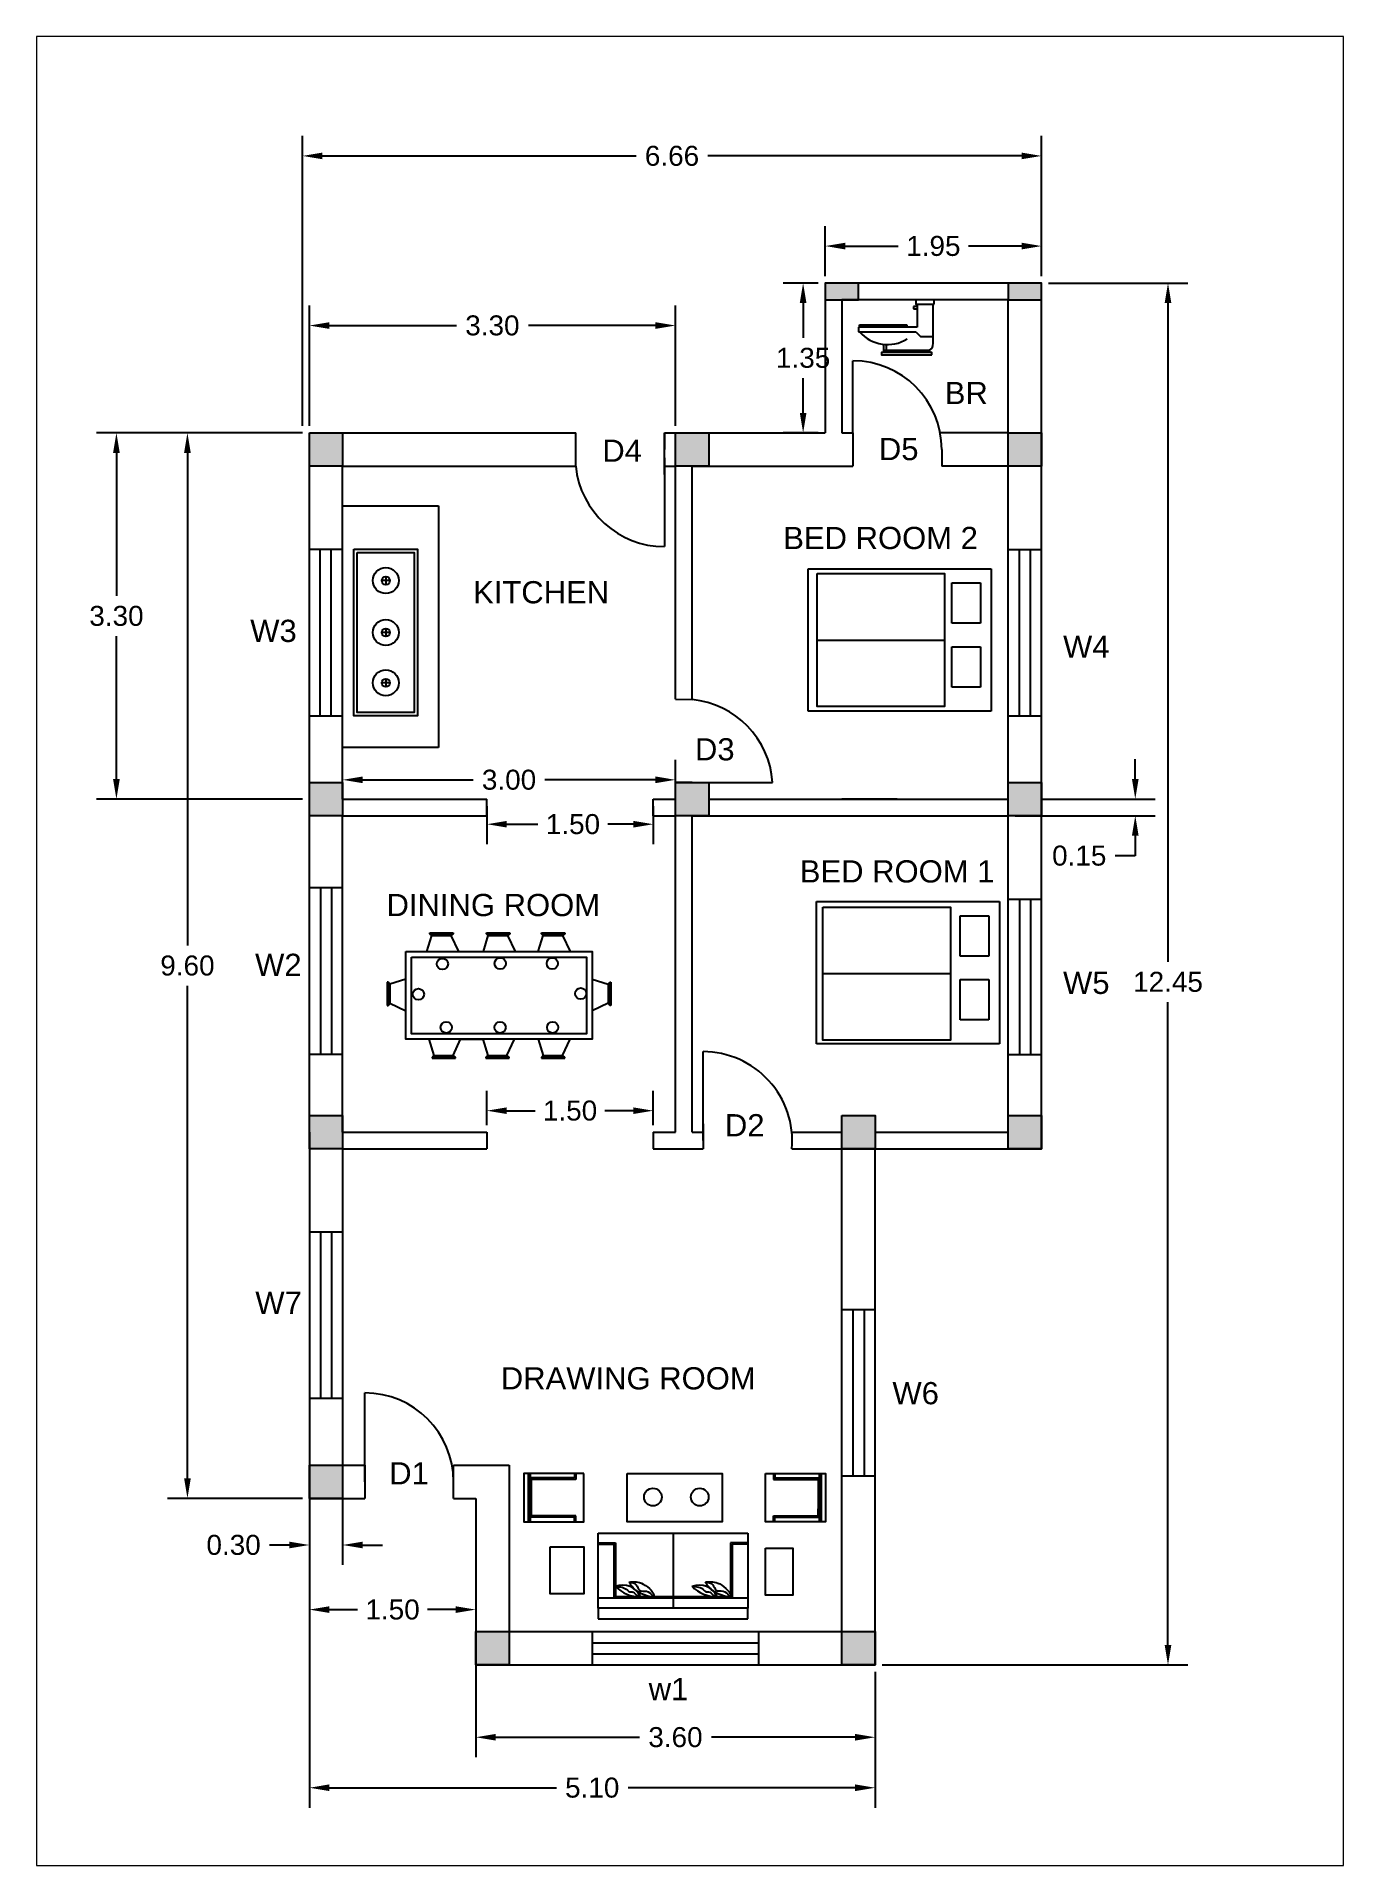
# Paper-space layout 'Layout1' of a CAD drawing. Header units: metres. Extents: x 4.972 to 5.09, y 5.089 to 5.254.
# The model-space entities are those that its viewports show. They can reach past a viewport. Long polylines and large blocks are cut down to what shows.
import ezdxf

# ---------------------------------------------------------------- set-up
doc = ezdxf.new("R2010")
doc.units = ezdxf.units.M
doc.header["$MEASUREMENT"] = 0
for name, color, linetype in [('door', 6, 'Continuous'), ('opening', 3, 'Continuous'), ('REFRENCE', 4, 'Continuous'), ('wall', 7, 'Continuous'), ('window', 2, 'Continuous')]:
    doc.layers.add(name, color=color, linetype=linetype)
doc.styles.get("Standard").update_dxf_attribs({"font": 'arial.ttf'})
doc.dimstyles.get("Standard").update_dxf_attribs({"dimtxt": 0.18, "dimasz": 0.18, "dimexe": 0.18, "dimexo": 0.0625, "dimgap": 0.09, "dimtad": 0, "dimtih": 1, "dimtoh": 1, "dimzin": 0, "dimdsep": 46, "dimtxsty": 'Standard', "dimcen": 0.09, "dimclrt": 1, "dimadec": 0, "dimazin": 0, "dimtfac": 1, "dimtofl": 0, "dimtmove": 0, "dimatfit": 3, "dimfxl": 1, "dimtfillclr": 1, "dimtolj": 1, "dimtzin": 0, "dimarcsym": 0})

# ---------------------------------------------------------------- blocks, each defined once
blk = doc.blocks.new('*D3')
at = {"layer": 'Defpoints', "color": 0, "transparency": 16777216}
for p in [(6072.308, 5871.99), (6070.808, 5859.54), (6073.448, 5859.54)]:
    blk.add_point(p, dxfattribs=at)
at = {"layer": 'wall', "color": 0, "lineweight": -2, "transparency": 16777216}
for p, q in [((6072.371, 5871.99), (6073.628, 5871.99)), ((6073.448, 5871.81), (6073.448, 5865.875)), ((6073.448, 5859.72), (6073.448, 5865.511)), ((6070.871, 5859.54), (6073.628, 5859.54))]:
    blk.add_line(p, q, dxfattribs=at)
at = {"layer": 'wall', "color": 0, "transparency": 16777216}
for points in [[(6073.418, 5871.81), (6073.478, 5871.81), (6073.448, 5871.99)], [(6073.418, 5859.72), (6073.478, 5859.72), (6073.448, 5859.54)]]:
    blk.add_solid(points, dxfattribs=at)
at = {"layer": 'wall', "color": 1, "transparency": 16777216, "insert": (6073.448, 5865.693), "char_height": 0.18, "attachment_point": 5}
blk.add_mtext('\\A1;12.45', dxfattribs=at)
blk = doc.blocks.new('*D4')
at = {"layer": 'Defpoints', "color": 0, "transparency": 16777216}
for p in [(6065.708, 5870.64), (6064.609, 5861.04), (6065.708, 5861.04)]:
    blk.add_point(p, dxfattribs=at)
at = {"layer": 'wall', "color": 0, "lineweight": -2, "transparency": 16777216}
for p, q in [((6065.646, 5870.64), (6064.429, 5870.64)), ((6064.609, 5870.46), (6064.609, 5866.022)), ((6064.609, 5861.22), (6064.609, 5865.658)), ((6065.646, 5861.04), (6064.429, 5861.04))]:
    blk.add_line(p, q, dxfattribs=at)
at = {"layer": 'wall', "color": 0, "transparency": 16777216}
for points in [[(6064.579, 5870.46), (6064.639, 5870.46), (6064.609, 5870.64)], [(6064.579, 5861.22), (6064.639, 5861.22), (6064.609, 5861.04)]]:
    blk.add_solid(points, dxfattribs=at)
at = {"layer": 'wall', "color": 1, "transparency": 16777216, "insert": (6064.609, 5865.84), "char_height": 0.18, "attachment_point": 5}
blk.add_mtext('\\A1;9.60', dxfattribs=at)
blk = doc.blocks.new('*D5')
at = {"layer": 'Defpoints', "color": 0, "transparency": 16777216}
for p in [(6065.708, 5861.34), (6066.008, 5861.34), (6065.708, 5860.62)]:
    blk.add_point(p, dxfattribs=at)
at = {"layer": 'wall', "color": 0, "lineweight": -2, "transparency": 16777216}
for p, q in [((6065.708, 5861.278), (6065.708, 5860.44)), ((6066.008, 5861.278), (6066.008, 5860.44)), ((6065.528, 5860.62), (6065.348, 5860.62)), ((6066.188, 5860.62), (6066.368, 5860.62))]:
    blk.add_line(p, q, dxfattribs=at)
at = {"layer": 'wall', "color": 0, "transparency": 16777216}
for points in [[(6065.528, 5860.65), (6065.528, 5860.59), (6065.708, 5860.62)], [(6066.188, 5860.65), (6066.188, 5860.59), (6066.008, 5860.62)]]:
    blk.add_solid(points, dxfattribs=at)
at = {"layer": 'wall', "color": 1, "transparency": 16777216, "insert": (6065.025, 5860.62), "char_height": 0.18, "attachment_point": 5}
blk.add_mtext('\\A1;0.30', dxfattribs=at)
blk = doc.blocks.new('*D6')
at = {"layer": 'Defpoints', "color": 0, "transparency": 16777216}
for p in [(6072.308, 5873.135), (6072.308, 5871.99), (6065.646, 5870.64)]:
    blk.add_point(p, dxfattribs=at)
at = {"layer": 'wall', "color": 0, "lineweight": -2, "transparency": 16777216}
for p, q in [((6065.646, 5870.703), (6065.646, 5873.315)), ((6072.308, 5872.053), (6072.308, 5873.315)), ((6065.826, 5873.135), (6068.653, 5873.135)), ((6072.128, 5873.135), (6069.301, 5873.135))]:
    blk.add_line(p, q, dxfattribs=at)
at = {"layer": 'wall', "color": 0, "transparency": 16777216}
for points in [[(6065.826, 5873.165), (6065.826, 5873.105), (6065.646, 5873.135)], [(6072.128, 5873.165), (6072.128, 5873.105), (6072.308, 5873.135)]]:
    blk.add_solid(points, dxfattribs=at)
at = {"layer": 'wall', "color": 1, "transparency": 16777216, "insert": (6068.977, 5873.135), "char_height": 0.18, "attachment_point": 5}
blk.add_mtext('\\A1;6.66', dxfattribs=at)
blk = doc.blocks.new('*D7')
at = {"layer": 'Defpoints', "color": 0, "transparency": 16777216}
for p in [(6065.708, 5870.64), (6063.969, 5867.34), (6065.708, 5867.34)]:
    blk.add_point(p, dxfattribs=at)
at = {"layer": 'wall', "color": 0, "lineweight": -2, "transparency": 16777216}
for p, q in [((6065.646, 5870.64), (6063.789, 5870.64)), ((6063.969, 5870.46), (6063.969, 5869.172)), ((6063.969, 5867.52), (6063.969, 5868.808)), ((6065.646, 5867.34), (6063.789, 5867.34))]:
    blk.add_line(p, q, dxfattribs=at)
at = {"layer": 'wall', "color": 0, "transparency": 16777216}
for points in [[(6063.939, 5870.46), (6063.999, 5870.46), (6063.969, 5870.64)], [(6063.939, 5867.52), (6063.999, 5867.52), (6063.969, 5867.34)]]:
    blk.add_solid(points, dxfattribs=at)
at = {"layer": 'wall', "color": 1, "transparency": 16777216, "insert": (6063.969, 5868.99), "char_height": 0.18, "attachment_point": 5}
blk.add_mtext('\\A1;3.30', dxfattribs=at)
blk = doc.blocks.new('*D8')
at = {"layer": 'Defpoints', "color": 0, "transparency": 16777216}
for p in [(6069.008, 5871.607), (6065.708, 5870.64), (6069.008, 5870.64)]:
    blk.add_point(p, dxfattribs=at)
at = {"layer": 'wall', "color": 0, "lineweight": -2, "transparency": 16777216}
for p, q in [((6065.708, 5870.703), (6065.708, 5871.787)), ((6069.008, 5870.703), (6069.008, 5871.787)), ((6065.888, 5871.607), (6067.035, 5871.607)), ((6068.828, 5871.607), (6067.682, 5871.607))]:
    blk.add_line(p, q, dxfattribs=at)
at = {"layer": 'wall', "color": 0, "transparency": 16777216}
for points in [[(6065.888, 5871.637), (6065.888, 5871.577), (6065.708, 5871.607)], [(6068.828, 5871.637), (6068.828, 5871.577), (6069.008, 5871.607)]]:
    blk.add_solid(points, dxfattribs=at)
at = {"layer": 'wall', "color": 1, "transparency": 16777216, "insert": (6067.358, 5871.607), "char_height": 0.18, "attachment_point": 5}
blk.add_mtext('\\A1;3.30', dxfattribs=at)
blk = doc.blocks.new('*D9')
at = {"layer": 'Defpoints', "color": 0, "transparency": 16777216}
for p in [(6065.708, 5861.04), (6067.208, 5861.04), (6067.208, 5860.038)]:
    blk.add_point(p, dxfattribs=at)
at = {"layer": 'wall', "color": 0, "lineweight": -2, "transparency": 16777216}
for p, q in [((6065.708, 5860.978), (6065.708, 5859.858)), ((6067.208, 5860.978), (6067.208, 5859.858)), ((6065.888, 5860.038), (6066.143, 5860.038)), ((6067.028, 5860.038), (6066.773, 5860.038))]:
    blk.add_line(p, q, dxfattribs=at)
at = {"layer": 'wall', "color": 0, "transparency": 16777216}
for points in [[(6065.888, 5860.068), (6065.888, 5860.008), (6065.708, 5860.038)], [(6067.028, 5860.068), (6067.028, 5860.008), (6067.208, 5860.038)]]:
    blk.add_solid(points, dxfattribs=at)
at = {"layer": 'wall', "color": 1, "transparency": 16777216, "insert": (6066.458, 5860.038), "char_height": 0.18, "attachment_point": 5}
blk.add_mtext('\\A1;1.50', dxfattribs=at)
blk = doc.blocks.new('*D10')
at = {"layer": 'Defpoints', "color": 0, "transparency": 16777216}
for p in [(6067.208, 5859.61), (6070.808, 5859.54), (6070.808, 5858.888)]:
    blk.add_point(p, dxfattribs=at)
at = {"layer": 'wall', "color": 0, "lineweight": -2, "transparency": 16777216}
for p, q in [((6067.208, 5859.548), (6067.208, 5858.708)), ((6070.808, 5859.478), (6070.808, 5858.708)), ((6067.388, 5858.888), (6068.685, 5858.888)), ((6070.628, 5858.888), (6069.332, 5858.888))]:
    blk.add_line(p, q, dxfattribs=at)
at = {"layer": 'wall', "color": 0, "transparency": 16777216}
for points in [[(6067.388, 5858.918), (6067.388, 5858.858), (6067.208, 5858.888)], [(6070.628, 5858.918), (6070.628, 5858.858), (6070.808, 5858.888)]]:
    blk.add_solid(points, dxfattribs=at)
at = {"layer": 'wall', "color": 1, "transparency": 16777216, "insert": (6069.008, 5858.888), "char_height": 0.18, "attachment_point": 5}
blk.add_mtext('\\A1;3.60', dxfattribs=at)
blk = doc.blocks.new('*D12')
at = {"layer": 'Defpoints', "color": 0, "transparency": 16777216}
for p in [(6065.708, 5861.04), (6070.808, 5859.54), (6070.808, 5858.433)]:
    blk.add_point(p, dxfattribs=at)
at = {"layer": 'wall', "color": 0, "lineweight": -2, "transparency": 16777216}
for p, q in [((6065.708, 5860.978), (6065.708, 5858.253)), ((6070.808, 5859.478), (6070.808, 5858.253)), ((6065.888, 5858.433), (6067.935, 5858.433)), ((6070.628, 5858.433), (6068.582, 5858.433))]:
    blk.add_line(p, q, dxfattribs=at)
at = {"layer": 'wall', "color": 0, "transparency": 16777216}
for points in [[(6065.888, 5858.463), (6065.888, 5858.403), (6065.708, 5858.433)], [(6070.628, 5858.463), (6070.628, 5858.403), (6070.808, 5858.433)]]:
    blk.add_solid(points, dxfattribs=at)
at = {"layer": 'wall', "color": 1, "transparency": 16777216, "insert": (6068.258, 5858.433), "char_height": 0.18, "attachment_point": 5}
blk.add_mtext('\\A1;5.10', dxfattribs=at)
blk = doc.blocks.new('*D13')
at = {"layer": 'Defpoints', "color": 0, "transparency": 16777216}
for p in [(6067.308, 5867.34), (6068.808, 5867.34), (6068.808, 5867.114)]:
    blk.add_point(p, dxfattribs=at)
at = {"layer": 'wall', "color": 0, "lineweight": -2, "transparency": 16777216}
for p, q in [((6067.308, 5867.278), (6067.308, 5866.934)), ((6068.808, 5867.278), (6068.808, 5866.934)), ((6067.488, 5867.114), (6067.769, 5867.114)), ((6068.628, 5867.114), (6068.399, 5867.114))]:
    blk.add_line(p, q, dxfattribs=at)
at = {"layer": 'wall', "color": 0, "transparency": 16777216}
for points in [[(6067.488, 5867.144), (6067.488, 5867.084), (6067.308, 5867.114)], [(6068.628, 5867.144), (6068.628, 5867.084), (6068.808, 5867.114)]]:
    blk.add_solid(points, dxfattribs=at)
at = {"layer": 'wall', "color": 1, "transparency": 16777216, "insert": (6068.084, 5867.114), "char_height": 0.18, "attachment_point": 5}
blk.add_mtext('\\A1;1.50', dxfattribs=at)
blk = doc.blocks.new('*D14')
at = {"layer": 'Defpoints', "color": 0, "transparency": 16777216}
for p in [(6069.008, 5867.514), (6066.008, 5867.34), (6069.008, 5867.34)]:
    blk.add_point(p, dxfattribs=at)
at = {"layer": 'wall', "color": 0, "lineweight": -2, "transparency": 16777216}
for p, q in [((6066.008, 5867.403), (6066.008, 5867.694)), ((6069.008, 5867.403), (6069.008, 5867.694)), ((6066.188, 5867.514), (6067.185, 5867.514)), ((6068.828, 5867.514), (6067.832, 5867.514))]:
    blk.add_line(p, q, dxfattribs=at)
at = {"layer": 'wall', "color": 0, "transparency": 16777216}
for points in [[(6066.188, 5867.544), (6066.188, 5867.484), (6066.008, 5867.514)], [(6068.828, 5867.544), (6068.828, 5867.484), (6069.008, 5867.514)]]:
    blk.add_solid(points, dxfattribs=at)
at = {"layer": 'wall', "color": 1, "transparency": 16777216, "insert": (6067.508, 5867.514), "char_height": 0.18, "attachment_point": 5}
blk.add_mtext('\\A1;3.00', dxfattribs=at)
blk = doc.blocks.new('*D15')
at = {"layer": 'Defpoints', "color": 0, "transparency": 16777216}
for p in [(6072.308, 5872.323), (6070.358, 5871.99), (6072.308, 5871.99)]:
    blk.add_point(p, dxfattribs=at)
at = {"layer": 'wall', "color": 0, "lineweight": -2, "transparency": 16777216}
for p, q in [((6070.358, 5872.053), (6070.358, 5872.503)), ((6072.308, 5872.053), (6072.308, 5872.503)), ((6070.538, 5872.323), (6071.017, 5872.323)), ((6072.128, 5872.323), (6071.649, 5872.323))]:
    blk.add_line(p, q, dxfattribs=at)
at = {"layer": 'wall', "color": 0, "transparency": 16777216}
for points in [[(6070.538, 5872.353), (6070.538, 5872.293), (6070.358, 5872.323)], [(6072.128, 5872.353), (6072.128, 5872.293), (6072.308, 5872.323)]]:
    blk.add_solid(points, dxfattribs=at)
at = {"layer": 'wall', "color": 1, "transparency": 16777216, "insert": (6071.333, 5872.323), "char_height": 0.18, "attachment_point": 5}
blk.add_mtext('\\A1;1.95', dxfattribs=at)
blk = doc.blocks.new('*D16')
at = {"layer": 'Defpoints', "color": 0, "transparency": 16777216}
for p in [(6070.358, 5871.99), (6070.159, 5870.64), (6070.358, 5870.64)]:
    blk.add_point(p, dxfattribs=at)
at = {"layer": 'wall', "color": 0, "lineweight": -2, "transparency": 16777216}
for p, q in [((6070.296, 5871.99), (6069.979, 5871.99)), ((6070.159, 5871.81), (6070.159, 5871.497)), ((6070.159, 5870.82), (6070.159, 5871.133)), ((6070.296, 5870.64), (6069.979, 5870.64))]:
    blk.add_line(p, q, dxfattribs=at)
at = {"layer": 'wall', "color": 0, "transparency": 16777216}
for points in [[(6070.129, 5871.81), (6070.189, 5871.81), (6070.159, 5871.99)], [(6070.129, 5870.82), (6070.189, 5870.82), (6070.159, 5870.64)]]:
    blk.add_solid(points, dxfattribs=at)
at = {"layer": 'wall', "color": 1, "transparency": 16777216, "insert": (6070.159, 5871.315), "char_height": 0.18, "attachment_point": 5}
blk.add_mtext('\\A1;1.35', dxfattribs=at)
blk = doc.blocks.new('*U34')
for p, q in [((-7.5, 21), (-9, 21)), ((-9, 21), (-9, 20)), ((-9, 20), (-7.5, 20)), ((-7.5, 22), (-7.5, 12)), ((-0.5, 5), (-0.5, 22)), ((-7.5, 12), (-33, 12)), ((-33, 12), (-33, 10)), ((-33, 10), (-8, 10)), ((-32.5, 13), (-12, 13)), ((-32.5, 12), (-32.5, 13)), ((-12, 13), (-12, 12)), ((-8, 10), (-6, 8)), ((-6, 8), (-0.5, 8)), ((-22, 2), (-22, 4.54)), ((-22, 2), (-2, 2)), ((-22, 1), (-22, 2)), ((-21, 4.5), (-21, 2)), ((-2, 2), (-2, 1))]:
    blk.add_line(p, q)
for points in [[(0, 22), (0, 24), (-8, 24), (-8, 22)], [(-1, 0), (-1, 1), (-23, 1), (-23, 0)]]:
    blk.add_lwpolyline(points, close=True)
for centre, radius, start, end in [((-20.3, 20.7), 16.23, 221.22977, 301.81285), ((-3.75, 4.75), 3.26, 302.4712, 4.3987)]:
    blk.add_arc(centre, radius, start, end)
blk = doc.blocks.new('*D36')
at = {"layer": 'Defpoints', "color": 0, "transparency": 16777216}
for p in [(6068.808, 5864.533), (6067.308, 5864.34), (6068.808, 5864.34)]:
    blk.add_point(p, dxfattribs=at)
at = {"layer": 'wall', "color": 0, "lineweight": -2, "transparency": 16777216}
for p, q in [((6067.308, 5864.403), (6067.308, 5864.713)), ((6068.808, 5864.403), (6068.808, 5864.713)), ((6067.488, 5864.533), (6067.743, 5864.533)), ((6068.628, 5864.533), (6068.373, 5864.533))]:
    blk.add_line(p, q, dxfattribs=at)
at = {"layer": 'wall', "color": 0, "transparency": 16777216}
for points in [[(6067.488, 5864.563), (6067.488, 5864.503), (6067.308, 5864.533)], [(6068.628, 5864.563), (6068.628, 5864.503), (6068.808, 5864.533)]]:
    blk.add_solid(points, dxfattribs=at)
at = {"layer": 'wall', "color": 1, "transparency": 16777216, "insert": (6068.058, 5864.533), "char_height": 0.18, "attachment_point": 5}
blk.add_mtext('\\A1;1.50', dxfattribs=at)
blk = doc.blocks.new('*D38')
at = {"layer": 'Defpoints', "color": 0, "transparency": 16777216}
for p in [(6072.248, 5867.34), (6072.008, 5867.19), (6073.153, 5867.19)]:
    blk.add_point(p, dxfattribs=at)
at = {"layer": 'wall', "color": 0, "lineweight": -2, "transparency": 16777216}
for p, q in [((6073.153, 5867.52), (6073.153, 5867.7)), ((6072.31, 5867.34), (6073.333, 5867.34)), ((6072.071, 5867.19), (6073.333, 5867.19)), ((6073.153, 5867.01), (6073.153, 5866.83)), ((6073.153, 5866.83), (6072.973, 5866.83))]:
    blk.add_line(p, q, dxfattribs=at)
at = {"layer": 'wall', "color": 0, "transparency": 16777216}
for points in [[(6073.123, 5867.52), (6073.183, 5867.52), (6073.153, 5867.34)], [(6073.123, 5867.01), (6073.183, 5867.01), (6073.153, 5867.19)]]:
    blk.add_solid(points, dxfattribs=at)
at = {"layer": 'wall', "color": 1, "transparency": 16777216, "insert": (6072.648, 5866.83), "char_height": 0.18, "attachment_point": 5}
blk.add_mtext('\\A1;0.15', dxfattribs=at)

msp = doc.modelspace()

# ---------------------------------------------------------------- hatches: boundary and pattern name
at = {"layer": 'REFRENCE'}
h = msp.add_hatch(color=256, dxfattribs=at)
h.dxf.hatch_style = 1
h.paths.add_polyline_path([(6066.008, 5864.49), (6065.708, 5864.49), (6065.708, 5864.19), (6066.008, 5864.19)])
h.paths.add_polyline_path([(6070.808, 5864.49), (6070.508, 5864.49), (6070.508, 5864.19), (6070.808, 5864.19)])
h.paths.add_polyline_path([(6072.308, 5864.49), (6072.008, 5864.49), (6072.008, 5864.19), (6072.308, 5864.19)])
h.paths.add_polyline_path([(6072.308, 5867.49), (6072.008, 5867.49), (6072.008, 5867.19), (6072.308, 5867.19)])
h.paths.add_polyline_path([(6069.308, 5867.49), (6069.008, 5867.49), (6069.008, 5867.19), (6069.308, 5867.19)])
h.paths.add_polyline_path([(6066.008, 5867.49), (6065.708, 5867.49), (6065.708, 5867.19), (6066.008, 5867.19)])
h.paths.add_polyline_path([(6066.008, 5870.64), (6065.708, 5870.64), (6065.708, 5870.34), (6066.008, 5870.34)])
h.paths.add_polyline_path([(6069.308, 5870.64), (6069.008, 5870.64), (6069.008, 5870.34), (6069.308, 5870.34)])
h.paths.add_polyline_path([(6072.308, 5870.64), (6072.008, 5870.64), (6072.008, 5870.34), (6072.308, 5870.34)])
h.paths.add_polyline_path([(6072.308, 5871.99), (6072.008, 5871.99), (6072.008, 5871.84), (6072.308, 5871.84)])
h.paths.add_polyline_path([(6070.658, 5871.99), (6070.358, 5871.99), (6070.358, 5871.84), (6070.658, 5871.84)])
h = msp.add_hatch(color=256, dxfattribs=at)
h.dxf.hatch_style = 1
h.paths.add_polyline_path([(6067.208, 5859.54), (6067.508, 5859.54), (6067.508, 5859.84), (6067.208, 5859.84)])
h.paths.add_polyline_path([(6070.508, 5859.54), (6070.808, 5859.54), (6070.808, 5859.84), (6070.508, 5859.84)])
h.paths.add_polyline_path([(6065.708, 5861.04), (6066.008, 5861.04), (6066.008, 5861.34), (6065.708, 5861.34)])

# ---------------------------------------------------------------- linework, layer by layer
for p, q in [((6066.397, 5869.346), (6066.397, 5869.272)), ((6066.434, 5869.309), (6066.36, 5869.309)), ((6066.397, 5868.878), (6066.397, 5868.804)), ((6066.434, 5868.841), (6066.36, 5868.841)), ((6066.434, 5868.388), (6066.36, 5868.388)), ((6066.397, 5868.425), (6066.397, 5868.351))]:
    msp.add_line(p, q)
for centre in [(6066.397, 5869.309), (6066.397, 5868.841), (6066.397, 5868.388)]:
    msp.add_circle(centre, 0.037)
at = {"layer": 'door'}
for p, q in [((6070.608, 5870.64), (6070.608, 5871.29)), ((6068.109, 5870.34), (6068.109, 5870.64)), ((6068.908, 5870.344), (6068.908, 5870.64)), ((6068.908, 5870.64), (6068.908, 5870.49)), ((6070.608, 5870.64), (6070.608, 5870.34)), ((6070.608, 5870.64), (6070.608, 5870.49)), ((6068.908, 5870.265), (6068.908, 5870.49)), ((6068.908, 5870.415), (6068.908, 5869.615)), ((6071.408, 5870.49), (6071.408, 5870.34)), ((6069.008, 5868.24), (6069.158, 5868.237)), ((6069.008, 5867.491), (6069.883, 5867.491)), ((6069.158, 5867.49), (6069.008, 5867.49)), ((6069.258, 5864.265), (6069.258, 5865.065)), ((6069.258, 5864.415), (6069.258, 5864.19)), ((6069.258, 5864.34), (6069.258, 5864.19)), ((6069.258, 5864.34), (6069.258, 5864.265)), ((6066.208, 5861.19), (6066.208, 5861.99)), ((6066.208, 5861.34), (6066.208, 5861.04)), ((6067.008, 5861.04), (6067.008, 5861.34))]:
    msp.add_line(p, q, dxfattribs=at)
for centre, radius, start, end in [((6070.608, 5870.49), 0.8, 0, 90), ((6068.91, 5870.42), 0.805, 185.7146, 269.8475), ((6069.082, 5867.437), 0.803, 3.8493, 84.5247), ((6069.256, 5864.26), 0.805, 355.025, 89.8475), ((6066.208, 5861.19), 0.8, 0, 90)]:
    msp.add_arc(centre, radius, start, end, dxfattribs=at)
at = {"layer": 'opening'}
msp.add_line((6067.308, 5864.34), (6067.308, 5864.19), dxfattribs=at)
msp.add_line((6067.308, 5864.34), (6067.308, 5864.19), dxfattribs=at)
at = {"layer": 'REFRENCE'}
for points in [[(6070.358, 5871.84), (6070.658, 5871.84), (6070.658, 5871.99), (6070.358, 5871.99)], [(6072.008, 5871.84), (6072.308, 5871.84), (6072.308, 5871.99), (6072.008, 5871.99)], [(6065.708, 5870.64), (6066.008, 5870.64), (6066.008, 5870.34), (6065.708, 5870.34)], [(6069.008, 5870.64), (6069.308, 5870.64), (6069.308, 5870.34), (6069.008, 5870.34)], [(6072.008, 5870.64), (6072.308, 5870.64), (6072.308, 5870.34), (6072.008, 5870.34)], [(6065.708, 5867.49), (6066.008, 5867.49), (6066.008, 5867.19), (6065.708, 5867.19)], [(6069.008, 5867.49), (6069.308, 5867.49), (6069.308, 5867.19), (6069.008, 5867.19)], [(6072.008, 5867.49), (6072.308, 5867.49), (6072.308, 5867.19), (6072.008, 5867.19)], [(6065.708, 5864.49), (6066.008, 5864.49), (6066.008, 5864.19), (6065.708, 5864.19)], [(6070.508, 5864.49), (6070.808, 5864.49), (6070.808, 5864.19), (6070.508, 5864.19)], [(6072.008, 5864.49), (6072.308, 5864.49), (6072.308, 5864.19), (6072.008, 5864.19)], [(6065.708, 5861.34), (6066.008, 5861.34), (6066.008, 5861.04), (6065.708, 5861.04)], [(6067.208, 5859.84), (6067.508, 5859.84), (6067.508, 5859.54), (6067.208, 5859.54)], [(6070.508, 5859.84), (6070.808, 5859.84), (6070.808, 5859.54), (6070.508, 5859.54)]]:
    msp.add_lwpolyline(points, close=True, dxfattribs=at)
at = {"layer": 'wall'}
for p, q in [((6070.358, 5871.99), (6070.358, 5870.64)), ((6072.308, 5871.99), (6070.358, 5871.99)), ((6072.308, 5870.34), (6072.308, 5871.99)), ((6072.008, 5871.84), (6070.508, 5871.84)), ((6070.508, 5871.84), (6070.508, 5870.64)), ((6072.008, 5870.64), (6072.008, 5871.84)), ((6065.708, 5867.34), (6065.708, 5870.64)), ((6065.708, 5870.64), (6068.109, 5870.64)), ((6068.908, 5870.64), (6070.358, 5870.64)), ((6070.508, 5870.64), (6070.608, 5870.64)), ((6072.008, 5870.64), (6071.394, 5870.64)), ((6066.008, 5867.34), (6066.008, 5870.34)), ((6066.008, 5870.34), (6068.109, 5870.34)), ((6068.908, 5870.34), (6069.008, 5870.34)), ((6069.008, 5868.24), (6069.008, 5870.34)), ((6069.158, 5870.34), (6070.608, 5870.34)), ((6069.158, 5868.237), (6069.158, 5870.34)), ((6072.008, 5870.34), (6071.408, 5870.34)), ((6072.008, 5867.34), (6072.008, 5870.34)), ((6072.308, 5864.19), (6072.308, 5870.34)), ((6066.008, 5869.983), (6066.873, 5869.983)), ((6066.873, 5869.983), (6066.873, 5867.804)), ((6070.204, 5869.416), (6071.853, 5869.416)), ((6070.204, 5868.133), (6070.204, 5869.416)), ((6071.853, 5869.416), (6071.853, 5868.133)), ((6071.5, 5869.288), (6071.757, 5869.288)), ((6071.5, 5868.924), (6071.5, 5869.288)), ((6071.757, 5869.288), (6071.757, 5868.924)), ((6071.757, 5868.924), (6071.5, 5868.924)), ((6070.285, 5868.773), (6071.433, 5868.773)), ((6071.5, 5868.713), (6071.757, 5868.713)), ((6071.5, 5868.35), (6071.5, 5868.713)), ((6071.757, 5868.713), (6071.757, 5868.35)), ((6071.757, 5868.35), (6071.5, 5868.35)), ((6071.853, 5868.133), (6070.204, 5868.133)), ((6066.873, 5867.804), (6066.008, 5867.804)), ((6069.008, 5867.34), (6069.008, 5867.44)), ((6065.708, 5864.34), (6065.708, 5867.34)), ((6066.008, 5867.34), (6067.308, 5867.34)), ((6067.308, 5867.19), (6067.308, 5867.34)), ((6068.808, 5867.19), (6068.808, 5867.34)), ((6068.808, 5867.34), (6069.008, 5867.34)), ((6069.308, 5867.34), (6072.008, 5867.34)), ((6071.008, 5867.34), (6070.508, 5867.34)), ((6066.008, 5864.34), (6066.008, 5867.19)), ((6066.008, 5867.19), (6067.308, 5867.19)), ((6068.808, 5867.19), (6069.008, 5867.19)), ((6069.008, 5864.34), (6069.008, 5867.19)), ((6069.158, 5864.34), (6069.158, 5867.19)), ((6069.158, 5867.19), (6072.008, 5867.19)), ((6072.008, 5864.34), (6072.008, 5867.19)), ((6070.279, 5866.418), (6071.928, 5866.418)), ((6070.279, 5865.134), (6070.279, 5866.418)), ((6071.928, 5866.418), (6071.928, 5865.134)), ((6071.575, 5866.29), (6071.832, 5866.29)), ((6071.575, 5865.926), (6071.575, 5866.29)), ((6071.832, 5866.29), (6071.832, 5865.926)), ((6066.766, 5865.966), (6066.811, 5866.112)), ((6066.795, 5866.127), (6066.795, 5866.135)), ((6066.795, 5866.135), (6067.005, 5866.135)), ((6066.811, 5866.112), (6066.795, 5866.127)), ((6066.795, 5866.127), (6067.005, 5866.127)), ((6066.811, 5866.112), (6066.984, 5866.112)), ((6067.005, 5866.127), (6066.984, 5866.112)), ((6066.984, 5866.112), (6067.052, 5865.966)), ((6067.005, 5866.135), (6067.005, 5866.127)), ((6067.277, 5865.966), (6067.321, 5866.112)), ((6067.306, 5866.127), (6067.306, 5866.135)), ((6067.306, 5866.135), (6067.516, 5866.135)), ((6067.321, 5866.112), (6067.306, 5866.127)), ((6067.306, 5866.127), (6067.516, 5866.127)), ((6067.321, 5866.112), (6067.495, 5866.112)), ((6067.516, 5866.127), (6067.495, 5866.112)), ((6067.495, 5866.112), (6067.563, 5865.966)), ((6067.516, 5866.135), (6067.516, 5866.127)), ((6067.772, 5865.966), (6067.817, 5866.112)), ((6067.802, 5866.127), (6067.802, 5866.135)), ((6067.802, 5866.135), (6068.011, 5866.135)), ((6067.817, 5866.112), (6067.802, 5866.127)), ((6067.802, 5866.127), (6068.011, 5866.127)), ((6067.817, 5866.112), (6067.991, 5866.112)), ((6068.011, 5866.127), (6067.991, 5866.112)), ((6067.991, 5866.112), (6068.059, 5865.966)), ((6068.011, 5866.135), (6068.011, 5866.127)), ((6071.832, 5865.926), (6071.575, 5865.926)), ((6066.578, 5865.719), (6066.432, 5865.674)), ((6068.257, 5865.719), (6068.403, 5865.674)), ((6070.338, 5865.768), (6071.486, 5865.768)), ((6066.417, 5865.69), (6066.409, 5865.69)), ((6066.409, 5865.69), (6066.409, 5865.48)), ((6066.432, 5865.674), (6066.417, 5865.69)), ((6066.417, 5865.69), (6066.417, 5865.48)), ((6066.432, 5865.674), (6066.432, 5865.501)), ((6068.403, 5865.674), (6068.418, 5865.69)), ((6068.403, 5865.674), (6068.403, 5865.501)), ((6068.418, 5865.69), (6068.418, 5865.48)), ((6068.418, 5865.69), (6068.426, 5865.69)), ((6068.426, 5865.69), (6068.426, 5865.48)), ((6071.575, 5865.715), (6071.832, 5865.715)), ((6071.575, 5865.351), (6071.575, 5865.715)), ((6071.832, 5865.715), (6071.832, 5865.351)), ((6066.409, 5865.48), (6066.417, 5865.48)), ((6066.417, 5865.48), (6066.432, 5865.501)), ((6066.432, 5865.501), (6066.578, 5865.433)), ((6068.403, 5865.501), (6068.257, 5865.433)), ((6068.418, 5865.48), (6068.403, 5865.501)), ((6068.426, 5865.48), (6068.418, 5865.48)), ((6071.832, 5865.351), (6071.575, 5865.351)), ((6066.785, 5865.176), (6066.83, 5865.03)), ((6067.003, 5865.03), (6067.071, 5865.176)), ((6067.071, 5865.176), (6067.271, 5865.176)), ((6067.271, 5865.176), (6067.316, 5865.03)), ((6067.489, 5865.03), (6067.557, 5865.176)), ((6067.772, 5865.176), (6067.817, 5865.03)), ((6067.991, 5865.03), (6068.059, 5865.176)), ((6071.928, 5865.134), (6070.279, 5865.134)), ((6066.83, 5865.03), (6066.814, 5865.014)), ((6066.814, 5865.014), (6067.024, 5865.014)), ((6066.814, 5865.014), (6066.814, 5865.007)), ((6066.814, 5865.007), (6067.024, 5865.007)), ((6066.83, 5865.03), (6067.003, 5865.03)), ((6067.024, 5865.014), (6067.003, 5865.03)), ((6067.024, 5865.007), (6067.024, 5865.014)), ((6067.316, 5865.03), (6067.3, 5865.014)), ((6067.3, 5865.014), (6067.51, 5865.014)), ((6067.3, 5865.014), (6067.3, 5865.007)), ((6067.3, 5865.007), (6067.51, 5865.007)), ((6067.316, 5865.03), (6067.489, 5865.03)), ((6067.51, 5865.014), (6067.489, 5865.03)), ((6067.51, 5865.007), (6067.51, 5865.014)), ((6067.817, 5865.03), (6067.802, 5865.014)), ((6067.802, 5865.014), (6068.011, 5865.014)), ((6067.802, 5865.014), (6067.802, 5865.007)), ((6067.802, 5865.007), (6068.011, 5865.007)), ((6067.817, 5865.03), (6067.991, 5865.03)), ((6068.011, 5865.014), (6067.991, 5865.03)), ((6068.011, 5865.007), (6068.011, 5865.014)), ((6065.708, 5864.34), (6065.708, 5861.04)), ((6066.008, 5864.34), (6067.308, 5864.34)), ((6066.008, 5864.34), (6067.308, 5864.34)), ((6067.308, 5864.34), (6067.308, 5864.19)), ((6068.808, 5864.34), (6068.808, 5864.19)), ((6068.808, 5864.34), (6069.008, 5864.34)), ((6068.808, 5864.34), (6069.008, 5864.34)), ((6069.158, 5864.34), (6069.258, 5864.34)), ((6069.158, 5864.34), (6069.258, 5864.34)), ((6070.057, 5864.34), (6070.508, 5864.34)), ((6070.057, 5864.34), (6070.508, 5864.34)), ((6070.808, 5864.34), (6072.008, 5864.34)), ((6066.008, 5864.19), (6066.008, 5861.34)), ((6066.008, 5864.19), (6067.308, 5864.19)), ((6068.808, 5864.19), (6069.258, 5864.19)), ((6070.058, 5864.19), (6072.308, 5864.19)), ((6070.508, 5859.84), (6070.508, 5864.19)), ((6070.808, 5859.54), (6070.808, 5864.19)), ((6066.008, 5861.34), (6066.208, 5861.34)), ((6067.008, 5861.34), (6067.508, 5861.34)), ((6067.508, 5861.34), (6067.508, 5859.84)), ((6065.708, 5861.04), (6066.208, 5861.04)), ((6067.008, 5861.04), (6067.208, 5861.04)), ((6067.208, 5861.04), (6067.208, 5859.54)), ((6067.508, 5859.84), (6070.508, 5859.84)), ((6067.208, 5859.54), (6070.808, 5859.54))]:
    msp.add_line(p, q, dxfattribs=at)
at = {"layer": 'wall', "ltscale": 0.05}
for p, q in [((6067.679, 5861.265), (6067.679, 5860.829)), ((6067.698, 5861.265), (6067.698, 5860.829)), ((6068.099, 5861.224), (6067.698, 5861.224)), ((6068.11, 5861.21), (6067.708, 5861.21)), ((6067.708, 5861.21), (6067.708, 5860.884)), ((6068.099, 5861.265), (6068.099, 5861.224)), ((6068.11, 5861.265), (6068.11, 5861.21)), ((6069.891, 5861.265), (6069.891, 5861.21)), ((6069.891, 5861.21), (6070.294, 5861.21)), ((6069.903, 5861.265), (6069.903, 5861.224)), ((6069.903, 5861.224), (6070.304, 5861.224)), ((6070.294, 5861.21), (6070.294, 5860.884)), ((6070.304, 5861.265), (6070.304, 5860.829)), ((6070.323, 5861.265), (6070.323, 5860.829)), ((6067.708, 5860.884), (6067.708, 5860.946)), ((6070.294, 5860.884), (6070.294, 5860.946)), ((6068.099, 5860.871), (6067.698, 5860.871)), ((6068.11, 5860.884), (6067.708, 5860.884)), ((6068.099, 5860.829), (6068.099, 5860.871)), ((6068.11, 5860.829), (6068.11, 5860.884)), ((6069.891, 5860.829), (6069.891, 5860.884)), ((6069.891, 5860.884), (6070.294, 5860.884)), ((6069.903, 5860.829), (6069.903, 5860.871)), ((6069.903, 5860.871), (6070.304, 5860.871)), ((6068.312, 5860.726), (6069.66, 5860.726)), ((6068.312, 5860.052), (6068.312, 5860.726)), ((6068.312, 5860.641), (6068.467, 5860.641)), ((6068.312, 5860.629), (6068.453, 5860.629)), ((6068.453, 5860.629), (6068.453, 5860.143)), ((6068.467, 5860.641), (6068.467, 5860.153)), ((6068.986, 5860.726), (6068.986, 5860.052)), ((6069.66, 5860.641), (6069.505, 5860.641)), ((6069.505, 5860.641), (6069.505, 5860.153)), ((6069.66, 5860.629), (6069.519, 5860.629)), ((6069.519, 5860.629), (6069.519, 5860.143)), ((6069.66, 5860.726), (6069.66, 5860.052)), ((6068.312, 5860.143), (6069.66, 5860.143)), ((6068.467, 5860.153), (6068.585, 5860.153)), ((6069.505, 5860.153), (6068.467, 5860.153)), ((6069.66, 5860.052), (6068.312, 5860.052)), ((6068.312, 5860.052), (6068.312, 5859.956)), ((6068.312, 5859.956), (6069.66, 5859.956)), ((6069.66, 5859.956), (6069.66, 5860.052))]:
    msp.add_line(p, q, dxfattribs=at)
at = {"layer": 'wall'}
for points in [[(6066.11, 5869.591), (6066.684, 5869.591), (6066.684, 5868.091), (6066.11, 5868.091)], [(6066.14, 5869.561), (6066.654, 5869.561), (6066.654, 5868.121), (6066.14, 5868.121)], [(6070.285, 5869.373), (6071.433, 5869.373), (6071.433, 5868.174), (6070.285, 5868.174)], [(6070.338, 5866.368), (6071.486, 5866.368), (6071.486, 5865.168), (6070.338, 5865.168)], [(6066.578, 5865.966), (6068.257, 5865.966), (6068.257, 5865.176), (6066.578, 5865.176)], [(6066.628, 5865.916), (6068.207, 5865.916), (6068.207, 5865.226), (6066.628, 5865.226)]]:
    msp.add_lwpolyline(points, close=True, dxfattribs=at)
at = {"layer": 'wall', "ltscale": 0.05}
for points in [[(6068.182, 5861.265), (6067.64, 5861.265), (6067.64, 5860.829), (6068.182, 5860.829)], [(6068.574, 5861.265), (6069.428, 5861.265), (6069.428, 5860.829), (6068.574, 5860.829)], [(6069.819, 5861.265), (6070.362, 5861.265), (6070.362, 5860.829), (6069.819, 5860.829)], [(6067.878, 5860.604), (6068.182, 5860.604), (6068.182, 5860.179), (6067.878, 5860.179)], [(6069.819, 5860.592), (6070.065, 5860.592), (6070.065, 5860.168), (6069.819, 5860.168)]]:
    msp.add_lwpolyline(points, close=True, dxfattribs=at)
at = {"layer": 'wall'}
for centre, radius in [((6066.397, 5869.309), 0.117), ((6066.397, 5868.841), 0.117), ((6066.397, 5868.388), 0.117), ((6066.908, 5865.855), 0.0507), ((6067.429, 5865.859), 0.0507), ((6067.898, 5865.859), 0.0507), ((6066.691, 5865.582), 0.0507), ((6068.154, 5865.588), 0.0507), ((6066.942, 5865.283), 0.0507), ((6067.427, 5865.283), 0.0507), ((6067.901, 5865.283), 0.0507), ((6068.805, 5861.052), 0.0798), ((6069.227, 5861.052), 0.0798)]:
    msp.add_circle(centre, radius, dxfattribs=at)
at = {"layer": 'wall', "ltscale": 0.05}
for centre, radius, start, end in [((6068.53, 5860.081), 0.178, 23.9055, 110.7748), ((6068.689, 5860.461), 0.308, 223.9728, 270.7075), ((6069.22, 5860.081), 0.178, 23.9055, 110.7748), ((6069.379, 5860.462), 0.308, 223.9728, 270.7075)]:
    msp.add_arc(centre, radius, start, end, dxfattribs=at)
for points in [[(6068.59, 5860.286), (6068.655, 5860.208), (6068.814, 5860.161), (6068.718, 5860.268), (6068.59, 5860.286)], [(6068.59, 5860.286), (6068.655, 5860.261), (6068.684, 5860.213), (6068.747, 5860.203), (6068.803, 5860.163)], [(6069.279, 5860.287), (6069.345, 5860.208), (6069.504, 5860.162), (6069.408, 5860.269), (6069.279, 5860.287)], [(6069.279, 5860.287), (6069.345, 5860.262), (6069.374, 5860.214), (6069.437, 5860.204), (6069.493, 5860.163)], [(6068.467, 5860.247), (6068.576, 5860.213), (6068.588, 5860.202), (6068.627, 5860.195), (6068.658, 5860.168), (6068.693, 5860.153)], [(6069.157, 5860.248), (6069.265, 5860.214), (6069.278, 5860.202), (6069.317, 5860.195), (6069.348, 5860.169), (6069.383, 5860.153)]]:
    msp.add_spline(points, degree=3, dxfattribs=at)
at = {"layer": 'window'}
for p, q in [((6065.704, 5869.591), (6066.004, 5869.591)), ((6065.804, 5868.091), (6065.804, 5869.591)), ((6065.904, 5868.091), (6065.904, 5869.591)), ((6072.01, 5869.59), (6072.31, 5869.59)), ((6072.11, 5868.09), (6072.11, 5869.59)), ((6072.21, 5868.09), (6072.21, 5869.59)), ((6065.704, 5868.091), (6066.004, 5868.091)), ((6072.01, 5868.09), (6072.31, 5868.09)), ((6066.008, 5866.54), (6065.708, 5866.54)), ((6065.808, 5866.54), (6065.808, 5865.04)), ((6065.908, 5866.54), (6065.908, 5865.04)), ((6072.008, 5866.44), (6072.308, 5866.44)), ((6072.108, 5866.44), (6072.108, 5865.04)), ((6072.208, 5866.44), (6072.208, 5865.04)), ((6066.008, 5865.04), (6065.708, 5865.04)), ((6072.008, 5865.04), (6072.308, 5865.04)), ((6066.009, 5863.44), (6065.709, 5863.44)), ((6065.809, 5863.44), (6065.809, 5861.94)), ((6065.909, 5863.44), (6065.909, 5861.94)), ((6070.808, 5862.74), (6070.508, 5862.74)), ((6070.608, 5862.74), (6070.608, 5861.24)), ((6070.708, 5862.74), (6070.708, 5861.24)), ((6066.009, 5861.94), (6065.709, 5861.94)), ((6070.808, 5861.24), (6070.508, 5861.24)), ((6068.258, 5859.84), (6068.258, 5859.54)), ((6069.758, 5859.84), (6069.758, 5859.54)), ((6068.258, 5859.74), (6069.758, 5859.74)), ((6068.258, 5859.64), (6069.758, 5859.64))]:
    msp.add_line(p, q, dxfattribs=at)

# ---------------------------------------------------------------- block references
at = {"layer": 'wall', "xscale": 0.02070926142763336, "yscale": 0.02070926142763336, "zscale": 0.02070926142763336}
msp.add_blockref('*U34', (6071.341, 5871.343), dxfattribs=at)

# ---------------------------------------------------------------- texts
at = {"layer": 'wall', "color": 4}
for s, p in [('BR', (6071.436, 5870.899)), ('D4', (6068.349, 5870.379)), ('D5', (6070.842, 5870.394)), ('BED ROOM 2', (6069.98, 5869.593)), ('KITCHEN', (6067.184, 5869.104)), ('W3', (6065.175, 5868.756)), ('W4', (6072.502, 5868.614)), ('D3', (6069.184, 5867.689)), ('BED ROOM 1', (6070.129, 5866.589)), ('DINING ROOM', (6066.404, 5866.286)), ('W2', (6065.219, 5865.747)), ('W5', (6072.502, 5865.585)), ('D2', (6069.454, 5864.302)), ('W7', (6065.221, 5862.702)), ('DRAWING ROOM', (6067.434, 5862.022)), ('W6', (6070.964, 5861.888)), ('w1', (6068.767, 5859.222))]:
    msp.add_text(s, height=0.2, dxfattribs=at).set_placement(p)
at = {"layer": 'wall'}
msp.add_text('D1', height=0.2, dxfattribs=at).set_placement((6066.428, 5861.166))

# ---------------------------------------------------------------- dimensions: what is measured, and where the dimension line sits
for base, p1, p2, picture, middle in [((6072.308, 5873.135), (6065.646, 5870.64), (6072.308, 5871.99), '*D6', (6068.977, 5873.135)), ((6072.308, 5872.323), (6070.358, 5871.99), (6072.308, 5871.99), '*D15', (6071.333, 5872.323)), ((6069.008, 5871.607), (6065.708, 5870.64), (6069.008, 5870.64), '*D8', (6067.358, 5871.607)), ((6068.808, 5864.533), (6067.308, 5864.34), (6068.808, 5864.34), '*D36', (6068.058, 5864.533)), ((6065.708, 5860.62), (6066.008, 5861.34), (6065.708, 5861.34), '*D5', (6065.025, 5860.62)), ((6067.208, 5860.038), (6065.708, 5861.04), (6067.208, 5861.04), '*D9', (6066.458, 5860.038)), ((6070.808, 5858.433), (6065.708, 5861.04), (6070.808, 5859.54), '*D12', (6068.258, 5858.433)), ((6070.808, 5858.888), (6067.208, 5859.61), (6070.808, 5859.54), '*D10', (6069.008, 5858.888))]:
    dim = msp.add_linear_dim(base=base, p1=p1, p2=p2, dimstyle='Standard', dxfattribs=at)
    dim.commit()
    dim.dimension.update_dxf_attribs({"geometry": picture, "text_midpoint": middle})
for base, p1, p2, picture, middle in [((6070.159, 5870.64), (6070.358, 5871.99), (6070.358, 5870.64), '*D16', (6070.159, 5871.315)), ((6063.969, 5867.34), (6065.708, 5870.64), (6065.708, 5867.34), '*D7', (6063.969, 5868.99)), ((6064.609, 5861.04), (6065.708, 5870.64), (6065.708, 5861.04), '*D4', (6064.609, 5865.84)), ((6073.153, 5867.19), (6072.248, 5867.34), (6072.008, 5867.19), '*D38', (6072.648, 5866.83))]:
    dim = msp.add_linear_dim(base=base, p1=p1, p2=p2, angle=90, dimstyle='Standard', dxfattribs=at)
    dim.commit()
    dim.dimension.update_dxf_attribs({"geometry": picture, "text_midpoint": middle})
dim = msp.add_linear_dim(base=(6073.448, 5859.54), p1=(6072.308, 5871.99), p2=(6070.808, 5859.54), angle=90, dimstyle='Standard', dxfattribs=at)
dim.commit()
dim.dimension.update_dxf_attribs({"geometry": '*D3', "text_midpoint": (6073.448, 5865.693), "dimtype": 160})
for base, p1, p2, picture, middle in [((6069.008, 5867.514), (6066.008, 5867.34), (6069.008, 5867.34), '*D14', (6067.508, 5867.514)), ((6068.808, 5867.114), (6067.308, 5867.34), (6068.808, 5867.34), '*D13', (6068.084, 5867.114))]:
    dim = msp.add_linear_dim(base=base, p1=p1, p2=p2, dimstyle='Standard', dxfattribs=at)
    dim.commit()
    dim.dimension.update_dxf_attribs({"geometry": picture, "text_midpoint": middle, "dimtype": 160})

psp = doc.layouts.get("Layout1")

# ---------------------------------------------------------------- viewports
at = {"layer": 'wall'}
psp.add_viewport(center=(5.03134, 5.17122), size=(0.11781, 0.164772), view_center_point=(6069.13895, 5865.9717), view_height=16.4772, dxfattribs=at)

doc.saveas('drawing.dxf')
